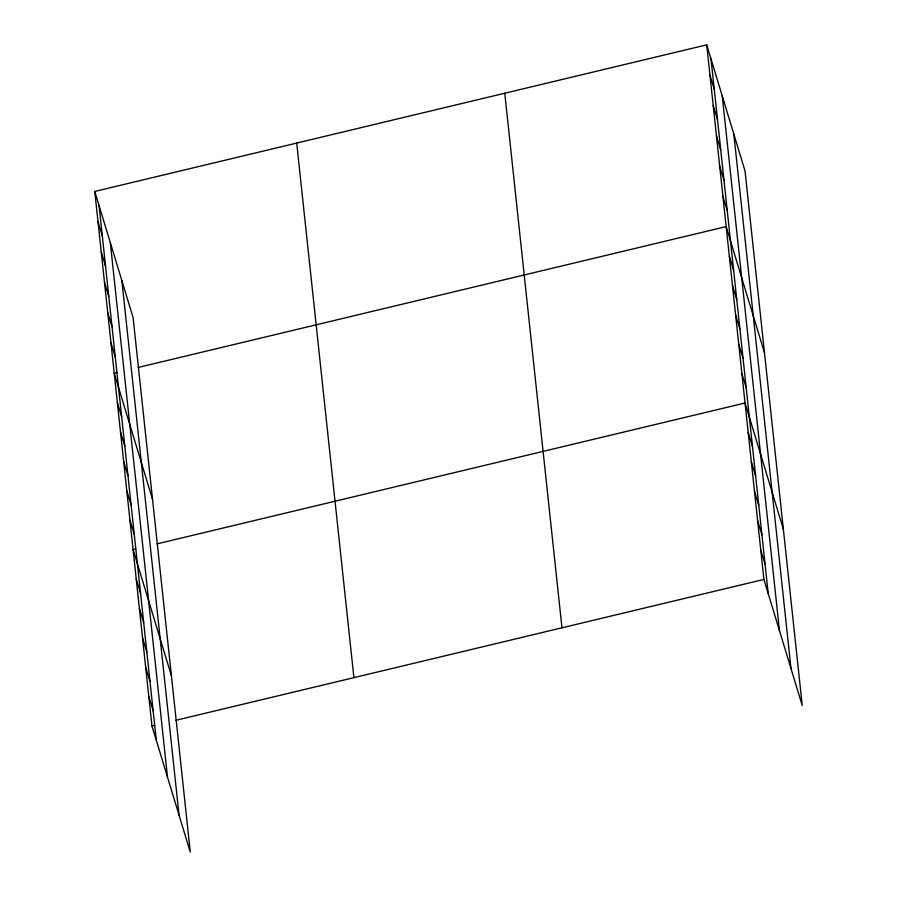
<?xml version="1.0" encoding="UTF-8"?>
<svg xmlns="http://www.w3.org/2000/svg" width="897" height="897" viewBox="0 0 897 897"><rect width="100%" height="100%" fill="white"/><g stroke="black" fill="none" stroke-linecap="round" stroke-linejoin="round"><path stroke-width="1.35" d="M94.768 191.442L133.092 317.572L190.287 852.15L151.963 726.021L94.768 191.442L706.713 44.85L745.037 170.979L802.232 705.558L763.908 579.428L706.713 44.85M116.868 372.558L114.211 373.197L152.535 499.326M138.127 367.467L726.155 226.605L764.479 352.745M135.75 548.964L133.092 549.603L171.417 675.744M157.009 543.874L745.037 403.011L783.361 529.152M151.963 726.021L154.62 725.381M175.879 720.291L763.908 579.428M709.953 75.146L714.259 89.33M713.193 105.431L717.499 119.615M716.434 135.727L720.74 149.911M719.674 166.023L723.98 180.207M722.915 196.308L727.232 210.503M729.306 256.004L733.611 270.188M732.445 285.414L736.762 299.598M735.596 314.813L739.902 328.997M738.747 344.213L743.052 358.396M741.886 373.612L746.203 387.796M748.176 432.421L752.493 446.605M751.327 461.82L755.633 476.004M754.478 491.22L758.784 505.403M757.617 520.619L761.934 534.803M760.768 550.029L765.074 564.213M98.008 221.727L102.314 235.922M101.249 252.023L105.554 266.207M104.489 282.32L108.795 296.503M107.73 312.616L112.047 326.8M110.97 342.901L115.287 357.084M117.361 402.596L121.667 416.78M120.512 431.995L124.818 446.179M123.651 461.406L127.957 475.589M126.802 490.805L131.108 504.989M129.942 520.204L134.258 534.388M136.232 579.002L140.549 593.197M139.383 608.413L143.688 622.596M142.533 637.812L146.839 651.996M145.673 667.211L149.99 681.395M148.824 696.61L153.129 710.794M733.813 134.045L791.008 668.613M722.242 95.979L779.448 630.557M711.018 59.034L768.224 593.612M504.764 93.221L561.971 627.799M296.705 143.06L353.911 677.639M121.869 280.626L179.064 815.205M110.297 242.571L167.504 777.15M99.074 205.626L156.28 740.204"/></g></svg>
